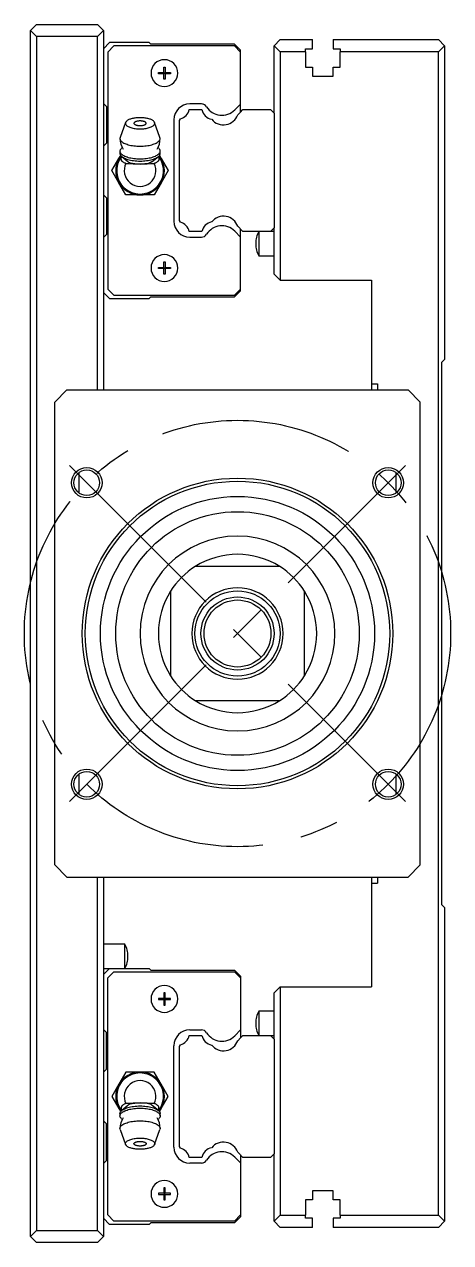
# Model space of a CAD drawing. Extents: x -15 to 745, y -361 to 120.
# Drawn here: x 674.8 to 744.8, y -100 to 100 of the extents above; entities that cross this region are included whole.
import ezdxf

# ---------------------------------------------------------------- set-up
doc = ezdxf.new("R2010")
doc.units = 0
doc.linetypes.add('CENTER', pattern=[50.8, 31.75, -6.35, 6.35, -6.35])
doc.layers.get('0').update_dxf_attribs({"linetype": 'CONTINUOUS'})
doc.layers.add('CENTER', color=1, linetype='CENTER')

msp = doc.modelspace()

# ---------------------------------------------------------------- linework, layer by layer
at = {"color": 7, "linetype": 'CONTINUOUS'}
for p, q in [((676.83, 100), (675.83, 99)), ((676.83, 100), (686.83, 100)), ((687.83, 99), (686.83, 100)), ((675.83, -99), (675.83, 99)), ((675.83, 99), (676.83, 98)), ((686.83, 98), (676.83, 98)), ((676.83, 98), (676.83, -98)), ((686.83, 98), (687.83, 99)), ((686.83, 40), (686.83, 98)), ((687.83, 99), (687.83, 40)), ((688.83, 97), (687.83, 96)), ((689.53, 96.45), (688.53, 95.45)), ((695.33, 97), (688.83, 97)), ((709.33, 96.45), (689.53, 96.45)), ((695.58, 96.75), (695.33, 97)), ((709.33, 96.75), (695.58, 96.75)), ((710.33, 95.75), (709.33, 96.75)), ((710.33, 95.45), (709.33, 96.45)), ((715.83, 96.5), (716.83, 97.5)), ((715.83, 85.4), (715.83, 96.5)), ((716.83, 95.5), (715.83, 96.5)), ((716.83, 97.5), (722.13, 97.5)), ((720.98, 96), (722.13, 96)), ((720.98, 95.5), (720.98, 96)), ((722.13, 96), (722.13, 97.5)), ((725.53, 97.5), (742.83, 97.5)), ((725.53, 97.5), (725.53, 96)), ((725.53, 96), (726.68, 96)), ((726.68, 96), (726.68, 95.5)), ((742.83, 97.5), (743.83, 96.5)), ((743.83, 96.5), (742.83, 95.5)), ((743.83, 96.5), (743.83, 45)), ((688.53, 95.45), (688.53, 56.55)), ((710.33, 95.45), (710.33, 95.75)), ((710.33, 86.92), (710.33, 95.45)), ((720.98, 95.5), (716.83, 95.5)), ((716.83, 95.5), (716.83, 58)), ((720.98, 95.5), (720.98, 93)), ((726.68, 93), (726.68, 95.5)), ((742.83, 95.5), (726.68, 95.5)), ((742.83, -95.5), (742.83, 95.5)), ((696.83, 91.9), (696.83, 92.1)), ((696.83, 92.1), (697.73, 92.1)), ((697.73, 92.1), (697.73, 93)), ((697.73, 93), (697.93, 93)), ((697.73, 92.1), (697.83, 92)), ((697.93, 92.1), (697.83, 92)), ((697.93, 93), (697.93, 92.1)), ((697.93, 92.1), (698.83, 92.1)), ((698.83, 92.1), (698.83, 91.9)), ((720.98, 93), (722.13, 93)), ((722.13, 93), (722.13, 91.5)), ((725.53, 93), (726.68, 93)), ((725.53, 91.5), (725.53, 93)), ((697.73, 91.9), (696.83, 91.9)), ((697.73, 91.9), (697.83, 92)), ((697.73, 91), (697.73, 91.9)), ((697.93, 91), (697.73, 91)), ((697.93, 91.9), (697.83, 92)), ((698.83, 91.9), (697.93, 91.9)), ((697.93, 91.9), (697.93, 91)), ((722.13, 91.5), (725.53, 91.5)), ((687.83, 87), (688.33, 86.5)), ((688.33, 86.5), (688.33, 80.5)), ((703.91, 86.93), (702, 86.93)), ((710.33, 86.92), (709.37, 85.95)), ((710.33, 85.6), (710.33, 86.92)), ((691.52, 84.02), (691.48, 83.95)), ((691.58, 84.08), (691.52, 84.02)), ((691.64, 84.14), (691.58, 84.08)), ((691.72, 84.2), (691.64, 84.14)), ((691.81, 84.25), (691.72, 84.2)), ((691.9, 84.31), (691.81, 84.25)), ((692.01, 84.36), (691.9, 84.31)), ((692.13, 84.41), (692.01, 84.36)), ((692.25, 84.45), (692.13, 84.41)), ((692.39, 84.49), (692.25, 84.45)), ((692.53, 84.53), (692.39, 84.49)), ((692.68, 84.57), (692.53, 84.53)), ((692.83, 84.6), (692.68, 84.57)), ((692.99, 84.62), (692.83, 84.6)), ((693.15, 84.64), (692.99, 84.62)), ((693.06, 84.01), (693.01, 83.98)), ((693.12, 84.03), (693.06, 84.01)), ((693.19, 84.05), (693.12, 84.03)), ((693.32, 84.66), (693.15, 84.64)), ((693.26, 84.07), (693.19, 84.05)), ((693.33, 84.09), (693.26, 84.07)), ((693.49, 84.67), (693.32, 84.66)), ((693.41, 84.11), (693.33, 84.09)), ((693.49, 84.12), (693.41, 84.11)), ((693.66, 84.68), (693.49, 84.67)), ((693.57, 84.13), (693.49, 84.12)), ((693.66, 84.14), (693.57, 84.13)), ((693.83, 84.68), (693.66, 84.68)), ((693.74, 84.14), (693.66, 84.14)), ((693.83, 84.14), (693.74, 84.14)), ((694, 84.68), (693.83, 84.68)), ((693.92, 84.14), (693.83, 84.14)), ((694, 84.14), (693.92, 84.14)), ((694.17, 84.67), (694, 84.68)), ((694.09, 84.13), (694, 84.14)), ((694.17, 84.12), (694.09, 84.13)), ((694.34, 84.66), (694.17, 84.67)), ((694.25, 84.11), (694.17, 84.12)), ((694.33, 84.09), (694.25, 84.11)), ((694.4, 84.07), (694.33, 84.09)), ((694.51, 84.64), (694.34, 84.66)), ((694.47, 84.05), (694.4, 84.07)), ((694.54, 84.03), (694.47, 84.05)), ((694.67, 84.62), (694.51, 84.64)), ((694.6, 84.01), (694.54, 84.03)), ((694.65, 83.98), (694.6, 84.01)), ((694.83, 84.6), (694.67, 84.62)), ((694.98, 84.57), (694.83, 84.6)), ((695.13, 84.53), (694.98, 84.57)), ((695.27, 84.49), (695.13, 84.53)), ((695.41, 84.45), (695.27, 84.49)), ((695.53, 84.41), (695.41, 84.45)), ((695.65, 84.36), (695.53, 84.41)), ((695.76, 84.31), (695.65, 84.36)), ((695.85, 84.25), (695.76, 84.31)), ((695.94, 84.2), (695.85, 84.25)), ((696.02, 84.14), (695.94, 84.2)), ((696.08, 84.08), (696.02, 84.14)), ((696.14, 84.02), (696.08, 84.08)), ((696.18, 83.95), (696.14, 84.02)), ((699.4, 84.33), (699.4, 67.67)), ((700.33, 84.2), (700.49, 84.48)), ((700.33, 67.8), (700.33, 84.2)), ((701.89, 86), (703.97, 86)), ((709.88, 85.15), (710.33, 85.6)), ((710.33, 85.6), (710.73, 86)), ((710.73, 86), (715.23, 86)), ((715.23, 86), (715.83, 85.4)), ((715.83, 85.4), (715.83, 66.6)), ((691.45, 83.89), (690.56, 81.44)), ((691.45, 83.89), (691.43, 83.81)), ((691.43, 83.81), (691.43, 83.73)), ((691.43, 83.73), (691.45, 83.65)), ((691.48, 83.95), (691.45, 83.89)), ((691.45, 83.65), (691.48, 83.58)), ((691.48, 83.58), (691.53, 83.5)), ((691.53, 83.5), (691.6, 83.42)), ((691.6, 83.42), (691.68, 83.35)), ((691.68, 83.35), (691.78, 83.28)), ((691.78, 83.28), (691.89, 83.22)), ((691.89, 83.22), (692.02, 83.16)), ((692.02, 83.16), (692.16, 83.1)), ((692.16, 83.1), (692.31, 83.05)), ((692.31, 83.05), (692.48, 83)), ((692.48, 83), (692.65, 82.96)), ((692.65, 82.96), (692.84, 82.92)), ((692.85, 83.83), (692.83, 83.79)), ((692.83, 83.79), (692.83, 83.76)), ((692.83, 83.76), (692.83, 83.73)), ((692.83, 83.73), (692.85, 83.69)), ((692.84, 82.92), (693.03, 82.9)), ((692.86, 83.86), (692.85, 83.83)), ((692.85, 83.69), (692.86, 83.66)), ((692.89, 83.89), (692.86, 83.86)), ((692.86, 83.66), (692.89, 83.63)), ((692.92, 83.92), (692.89, 83.89)), ((692.89, 83.63), (692.92, 83.6)), ((692.96, 83.95), (692.92, 83.92)), ((692.92, 83.6), (692.96, 83.57)), ((693.01, 83.98), (692.96, 83.95)), ((692.96, 83.57), (693.01, 83.54)), ((693.01, 83.54), (693.06, 83.51)), ((693.03, 82.9), (693.22, 82.87)), ((693.06, 83.51), (693.12, 83.49)), ((693.12, 83.49), (693.19, 83.47)), ((693.19, 83.47), (693.26, 83.45)), ((693.22, 82.87), (693.42, 82.86)), ((693.26, 83.45), (693.33, 83.43)), ((693.33, 83.43), (693.41, 83.41)), ((693.41, 83.41), (693.49, 83.4)), ((693.42, 82.86), (693.63, 82.85)), ((693.49, 83.4), (693.57, 83.39)), ((693.57, 83.39), (693.66, 83.38)), ((693.63, 82.85), (693.83, 82.84)), ((693.66, 83.38), (693.74, 83.38)), ((693.74, 83.38), (693.83, 83.38)), ((693.83, 83.38), (693.92, 83.38)), ((693.83, 82.84), (694.03, 82.85)), ((693.92, 83.38), (694, 83.38)), ((694, 83.38), (694.09, 83.39)), ((694.03, 82.85), (694.24, 82.86)), ((694.09, 83.39), (694.17, 83.4)), ((694.17, 83.4), (694.25, 83.41)), ((694.24, 82.86), (694.44, 82.87)), ((694.25, 83.41), (694.33, 83.43)), ((694.33, 83.43), (694.4, 83.45)), ((694.4, 83.45), (694.47, 83.47)), ((694.44, 82.87), (694.63, 82.9)), ((694.47, 83.47), (694.54, 83.49)), ((694.54, 83.49), (694.6, 83.51)), ((694.6, 83.51), (694.65, 83.54)), ((694.63, 82.9), (694.82, 82.92)), ((694.7, 83.95), (694.65, 83.98)), ((694.65, 83.54), (694.7, 83.57)), ((694.74, 83.92), (694.7, 83.95)), ((694.7, 83.57), (694.74, 83.6)), ((694.77, 83.89), (694.74, 83.92)), ((694.74, 83.6), (694.77, 83.63)), ((694.8, 83.86), (694.77, 83.89)), ((694.77, 83.63), (694.8, 83.66)), ((694.81, 83.83), (694.8, 83.86)), ((694.8, 83.66), (694.81, 83.69)), ((694.83, 83.79), (694.81, 83.83)), ((694.81, 83.69), (694.83, 83.73)), ((694.82, 82.92), (695.01, 82.96)), ((694.83, 83.76), (694.83, 83.79)), ((694.83, 83.73), (694.83, 83.76)), ((695.01, 82.96), (695.18, 83)), ((695.18, 83), (695.35, 83.05)), ((695.35, 83.05), (695.5, 83.1)), ((695.5, 83.1), (695.64, 83.16)), ((695.64, 83.16), (695.77, 83.22)), ((695.77, 83.22), (695.88, 83.28)), ((695.88, 83.28), (695.98, 83.35)), ((695.98, 83.35), (696.06, 83.42)), ((696.06, 83.42), (696.13, 83.5)), ((696.13, 83.5), (696.18, 83.58)), ((696.21, 83.89), (696.18, 83.95)), ((696.18, 83.58), (696.21, 83.65)), ((696.23, 83.81), (696.21, 83.89)), ((697.1, 81.44), (696.21, 83.89)), ((696.21, 83.65), (696.23, 83.73)), ((696.23, 83.73), (696.23, 83.81)), ((688.33, 80.5), (687.83, 80)), ((690.56, 81.44), (690.53, 81.27)), ((690.53, 81.27), (690.54, 81.17)), ((690.54, 81.17), (690.57, 81.07)), ((690.57, 81.07), (690.62, 80.97)), ((690.62, 80.97), (690.69, 80.88)), ((690.69, 80.88), (690.78, 80.78)), ((690.78, 80.78), (690.89, 80.69)), ((690.89, 80.69), (691.02, 80.61)), ((691.02, 80.61), (691.16, 80.52)), ((691.16, 80.52), (691.32, 80.45)), ((691.32, 80.45), (691.5, 80.37)), ((691.5, 80.37), (691.69, 80.31)), ((691.69, 80.31), (691.89, 80.24)), ((691.89, 80.24), (692.11, 80.19)), ((692.11, 80.19), (692.33, 80.14)), ((692.33, 80.14), (692.57, 80.1)), ((692.57, 80.1), (692.81, 80.07)), ((692.81, 80.07), (693.06, 80.04)), ((693.06, 80.04), (693.31, 80.02)), ((693.31, 80.02), (693.57, 80.01)), ((693.57, 80.01), (693.83, 80)), ((693.83, 80), (694.09, 80.01)), ((694.09, 80.01), (694.35, 80.02)), ((694.35, 80.02), (694.6, 80.04)), ((694.6, 80.04), (694.85, 80.07)), ((694.85, 80.07), (695.09, 80.1)), ((695.09, 80.1), (695.33, 80.14)), ((695.33, 80.14), (695.55, 80.19)), ((695.55, 80.19), (695.77, 80.24)), ((695.77, 80.24), (695.97, 80.31)), ((695.97, 80.31), (696.16, 80.37)), ((696.16, 80.37), (696.34, 80.45)), ((696.34, 80.45), (696.5, 80.52)), ((696.5, 80.52), (696.64, 80.61)), ((696.64, 80.61), (696.77, 80.69)), ((696.77, 80.69), (696.88, 80.78)), ((696.88, 80.78), (696.97, 80.88)), ((696.97, 80.88), (697.04, 80.97)), ((697.04, 80.97), (697.09, 81.07)), ((697.09, 81.07), (697.12, 81.17)), ((697.13, 81.27), (697.1, 81.44)), ((697.12, 81.17), (697.13, 81.27)), ((690.37, 78), (690.65, 78.49)), ((690.55, 79.33), (690.53, 79.26)), ((690.53, 79.26), (690.53, 79.19)), ((690.53, 79.19), (690.54, 79.09)), ((690.53, 79.19), (690.53, 78.82)), ((690.53, 78.82), (690.53, 78.75)), ((690.53, 78.75), (690.55, 78.69)), ((690.54, 79.09), (690.57, 78.99)), ((690.57, 79.39), (690.55, 79.33)), ((690.55, 78.69), (690.57, 78.62)), ((690.6, 79.46), (690.57, 79.39)), ((690.57, 78.99), (690.62, 78.9)), ((690.57, 78.62), (690.6, 78.55)), ((690.65, 79.52), (690.6, 79.46)), ((690.6, 78.55), (690.65, 78.49)), ((690.62, 78.9), (690.69, 78.8)), ((690.7, 79.59), (690.65, 79.52)), ((690.65, 78.49), (690.7, 78.42)), ((690.69, 78.8), (690.78, 78.71)), ((690.76, 79.65), (690.7, 79.59)), ((690.7, 78.42), (690.76, 78.36)), ((690.74, 77.98), (690.75, 78.05)), ((690.75, 78.05), (690.77, 78.12)), ((690.83, 79.71), (690.76, 79.65)), ((690.76, 78.36), (690.83, 78.3)), ((690.77, 78.12), (690.79, 78.2)), ((690.78, 78.71), (690.89, 78.62)), ((690.79, 78.2), (690.82, 78.27)), ((690.82, 78.27), (690.83, 78.29)), ((690.89, 79.77), (690.83, 79.71)), ((690.83, 78.3), (690.95, 78.21)), ((690.83, 78.3), (691.82, 77.46)), ((690.89, 78.62), (691.02, 78.53)), ((690.95, 78.21), (691.09, 78.12)), ((691.02, 78.53), (691.16, 78.45)), ((691.09, 78.12), (691.25, 78.03)), ((691.16, 78.45), (691.32, 78.37)), ((691.25, 78.03), (691.42, 77.96)), ((691.32, 78.37), (691.5, 78.3)), ((691.5, 78.3), (691.69, 78.23)), ((691.69, 78.23), (691.89, 78.17)), ((691.89, 78.17), (692.11, 78.11)), ((692.11, 78.11), (692.33, 78.07)), ((692.33, 78.07), (692.57, 78.02)), ((692.57, 78.02), (692.81, 77.99)), ((694.85, 77.99), (695.09, 78.02)), ((695.09, 78.02), (695.33, 78.07)), ((695.33, 78.07), (695.55, 78.11)), ((695.55, 78.11), (695.77, 78.17)), ((695.77, 78.17), (695.97, 78.23)), ((695.84, 77.46), (696.83, 78.3)), ((695.97, 78.23), (696.16, 78.3)), ((696.16, 78.3), (696.34, 78.37)), ((696.24, 77.96), (696.41, 78.03)), ((696.34, 78.37), (696.5, 78.45)), ((696.41, 78.03), (696.57, 78.12)), ((696.5, 78.45), (696.64, 78.53)), ((696.57, 78.12), (696.71, 78.21)), ((696.64, 78.53), (696.77, 78.62)), ((696.71, 78.21), (696.83, 78.3)), ((696.83, 79.71), (696.77, 79.77)), ((696.77, 78.62), (696.88, 78.71)), ((696.9, 79.65), (696.83, 79.71)), ((696.83, 78.3), (696.9, 78.36)), ((696.83, 78.29), (696.84, 78.27)), ((696.84, 78.27), (696.87, 78.2)), ((696.87, 78.2), (696.89, 78.12)), ((696.88, 78.71), (696.97, 78.8)), ((696.89, 78.12), (696.91, 78.05)), ((696.96, 79.59), (696.9, 79.65)), ((696.9, 78.36), (696.96, 78.42)), ((696.91, 78.05), (696.92, 77.98)), ((697.01, 79.52), (696.96, 79.59)), ((696.96, 78.42), (697.01, 78.49)), ((696.97, 78.8), (697.04, 78.9)), ((697.06, 79.46), (697.01, 79.52)), ((697.01, 78.49), (697.06, 78.55)), ((697.01, 78.49), (697.29, 78)), ((697.04, 78.9), (697.09, 78.99)), ((697.09, 79.39), (697.06, 79.46)), ((697.06, 78.55), (697.09, 78.62)), ((697.11, 79.33), (697.09, 79.39)), ((697.09, 78.99), (697.12, 79.09)), ((697.09, 78.62), (697.11, 78.69)), ((697.13, 79.26), (697.11, 79.33)), ((697.11, 78.69), (697.13, 78.75)), ((697.12, 79.09), (697.13, 79.19)), ((697.13, 79.19), (697.13, 79.26)), ((697.13, 78.82), (697.13, 79.19)), ((697.13, 78.75), (697.13, 78.82)), ((689.21, 76), (690.37, 78)), ((690.74, 77.91), (690.74, 77.98)), ((690.75, 77.84), (690.74, 77.91)), ((690.76, 77.78), (690.75, 77.84)), ((690.77, 77.72), (690.76, 77.78)), ((690.8, 77.66), (690.77, 77.72)), ((690.83, 77.61), (690.8, 77.66)), ((690.86, 77.55), (690.83, 77.61)), ((690.91, 77.5), (690.86, 77.55)), ((690.95, 77.46), (690.91, 77.5)), ((691.01, 77.41), (690.95, 77.46)), ((691.07, 77.36), (691.01, 77.41)), ((691.15, 77.32), (691.07, 77.36)), ((691.23, 77.28), (691.15, 77.32)), ((691.32, 77.24), (691.23, 77.28)), ((691.42, 77.21), (691.32, 77.24)), ((691.42, 77.96), (691.62, 77.88)), ((691.51, 77.18), (691.42, 77.21)), ((691.62, 77.88), (691.82, 77.82)), ((691.82, 77.82), (692.04, 77.76)), ((691.99, 77.35), (691.82, 77.46)), ((692.19, 77.27), (691.99, 77.35)), ((692.04, 77.76), (692.28, 77.71)), ((692.28, 77.71), (692.52, 77.66)), ((692.52, 77.66), (692.77, 77.63)), ((692.77, 77.63), (693.03, 77.6)), ((692.81, 77.99), (693.06, 77.96)), ((693.03, 77.6), (693.29, 77.58)), ((693.06, 77.96), (693.31, 77.94)), ((693.29, 77.58), (693.56, 77.56)), ((693.31, 77.94), (693.57, 77.93)), ((693.56, 77.56), (693.83, 77.56)), ((693.57, 77.93), (693.83, 77.93)), ((693.83, 77.93), (694.09, 77.93)), ((693.83, 77.56), (694.1, 77.56)), ((694.09, 77.93), (694.35, 77.94)), ((694.1, 77.56), (694.37, 77.58)), ((694.35, 77.94), (694.6, 77.96)), ((694.37, 77.58), (694.63, 77.6)), ((694.6, 77.96), (694.85, 77.99)), ((694.63, 77.6), (694.89, 77.63)), ((694.89, 77.63), (695.14, 77.66)), ((695.14, 77.66), (695.38, 77.71)), ((695.38, 77.71), (695.62, 77.76)), ((695.61, 77.32), (695.4, 77.25)), ((695.84, 77.46), (695.61, 77.32)), ((695.62, 77.76), (695.84, 77.82)), ((695.84, 77.82), (696.04, 77.88)), ((696.04, 77.88), (696.24, 77.96)), ((696.24, 77.21), (696.15, 77.18)), ((696.34, 77.24), (696.24, 77.21)), ((696.43, 77.28), (696.34, 77.24)), ((696.51, 77.32), (696.43, 77.28)), ((696.58, 77.36), (696.51, 77.32)), ((696.65, 77.41), (696.58, 77.36)), ((696.71, 77.46), (696.65, 77.41)), ((696.75, 77.5), (696.71, 77.46)), ((696.8, 77.55), (696.75, 77.5)), ((696.83, 77.61), (696.8, 77.55)), ((696.86, 77.66), (696.83, 77.61)), ((696.89, 77.72), (696.86, 77.66)), ((696.9, 77.78), (696.89, 77.72)), ((696.91, 77.84), (696.9, 77.78)), ((696.92, 77.91), (696.91, 77.84)), ((696.92, 77.98), (696.92, 77.91)), ((697.29, 78), (698.45, 76)), ((690.37, 74), (689.21, 76)), ((698.45, 76), (697.29, 74)), ((691.52, 72), (690.37, 74)), ((697.29, 74), (696.14, 72)), ((687.83, 72), (688.33, 71.5)), ((688.33, 71.5), (688.33, 65.5)), ((693.83, 72), (691.52, 72)), ((696.14, 72), (693.83, 72)), ((700.49, 67.52), (700.33, 67.8)), ((709.37, 66.05), (710.33, 65.08)), ((710.73, 66), (709.88, 66.85)), ((710.33, 65.08), (710.33, 66.4)), ((715.83, 66.6), (715.23, 66)), ((715.83, 59), (715.83, 66.6)), ((688.33, 65.5), (687.83, 65)), ((703.97, 66), (701.89, 66)), ((702, 65.07), (703.91, 65.07)), ((710.33, 56.55), (710.33, 65.08)), ((715.23, 66), (710.73, 66)), ((712.83, 64.06), (712.83, 63.94)), ((713.33, 66), (713.33, 62)), ((715.83, 66), (715.23, 66)), ((696.83, 60.1), (697.73, 60.1)), ((696.83, 59.9), (696.83, 60.1)), ((697.73, 60.1), (697.73, 61)), ((697.73, 61), (697.93, 61)), ((697.73, 60.1), (697.83, 60)), ((697.93, 60.1), (697.83, 60)), ((697.93, 61), (697.93, 60.1)), ((697.93, 60.1), (698.83, 60.1)), ((698.83, 60.1), (698.83, 59.9)), ((713.33, 62), (715.83, 62)), ((697.73, 59.9), (696.83, 59.9)), ((697.73, 59.9), (697.83, 60)), ((697.73, 59), (697.73, 59.9)), ((697.93, 59), (697.73, 59)), ((697.93, 59.9), (697.83, 60)), ((698.83, 59.9), (697.93, 59.9)), ((697.93, 59.9), (697.93, 59)), ((715.83, 59), (716.83, 58)), ((716.83, 58), (731.83, 58)), ((731.83, 58), (731.83, 41)), ((688.53, 56.55), (689.53, 55.55)), ((709.33, 55.55), (710.33, 56.55)), ((709.33, 55.25), (710.33, 56.25)), ((710.33, 56.25), (710.33, 56.55)), ((687.83, 56), (688.83, 55)), ((688.83, 55), (695.33, 55)), ((689.53, 55.55), (709.33, 55.55)), ((695.33, 55), (695.58, 55.25)), ((695.58, 55.25), (709.33, 55.25)), ((743.33, 44.5), (743.83, 45)), ((743.33, 44.5), (743.33, -44.5)), ((681.83, 40), (679.83, 38)), ((681.83, 40), (737.83, 40)), ((731.83, 41), (731.83, 40)), ((731.83, 41), (732.83, 41)), ((732.83, 41), (732.83, 40)), ((739.83, 38), (737.83, 40)), ((679.83, -38), (679.83, 38)), ((739.83, -38), (739.83, 38)), ((683.83, 23.06), (683.83, 26.44)), ((735.83, 26.44), (735.83, 23.06)), ((716.76, 11), (702.9, 11)), ((698.83, 6.93), (698.83, -6.93)), ((720.83, -6.93), (720.83, 6.93)), ((702.9, -11), (716.76, -11)), ((683.83, -26.44), (683.83, -23.06)), ((735.83, -23.06), (735.83, -26.44)), ((679.83, -38), (681.83, -40)), ((737.83, -40), (739.83, -38)), ((681.83, -40), (737.83, -40)), ((686.83, -98), (686.83, -40)), ((687.83, -40), (687.83, -99)), ((731.83, -40), (731.83, -41)), ((732.83, -40), (732.83, -41)), ((731.83, -41), (732.83, -41)), ((731.83, -41), (731.83, -58)), ((743.83, -45), (743.33, -44.5)), ((743.83, -45), (743.83, -96.5)), ((691.33, -51), (687.83, -51)), ((691.33, -53), (691.33, -51)), ((691.33, -55), (691.33, -53)), ((691.83, -53.06), (691.83, -52.94)), ((687.83, -55), (688.83, -55)), ((687.83, -56), (688.83, -55)), ((688.53, -56.55), (689.53, -55.55)), ((688.83, -55), (695.33, -55)), ((689.53, -55.55), (709.33, -55.55)), ((695.33, -55), (695.58, -55.25)), ((695.58, -55.25), (709.33, -55.25)), ((709.33, -55.25), (710.33, -56.25)), ((709.33, -55.55), (710.33, -56.55)), ((688.53, -95.45), (688.53, -56.55)), ((710.33, -56.25), (710.33, -56.55)), ((710.33, -56.55), (710.33, -65.08)), ((716.83, -58), (715.83, -59)), ((716.83, -58), (731.83, -58)), ((716.83, -58), (716.83, -95.5)), ((697.73, -59.9), (696.83, -59.9)), ((696.83, -59.9), (696.83, -60.1)), ((697.73, -59), (697.73, -59.9)), ((697.93, -59), (697.73, -59)), ((697.73, -59.9), (697.83, -60)), ((697.73, -60.1), (697.83, -60)), ((697.93, -59.9), (697.83, -60)), ((697.93, -60.1), (697.83, -60)), ((697.93, -59.9), (697.93, -59)), ((698.83, -59.9), (697.93, -59.9)), ((698.83, -60.1), (698.83, -59.9)), ((715.83, -66.6), (715.83, -59)), ((696.83, -60.1), (697.73, -60.1)), ((697.73, -60.1), (697.73, -61)), ((697.73, -61), (697.93, -61)), ((697.93, -60.1), (698.83, -60.1)), ((697.93, -61), (697.93, -60.1)), ((715.83, -62), (713.33, -62)), ((713.33, -62), (713.33, -66)), ((712.83, -63.94), (712.83, -64.06)), ((688.33, -65.5), (687.83, -65)), ((688.33, -71.5), (688.33, -65.5)), ((701.89, -66), (703.97, -66)), ((702, -65.07), (703.91, -65.07)), ((709.37, -66.05), (710.33, -65.08)), ((710.33, -65.08), (710.33, -66.4)), ((710.33, -66.4), (710.73, -66)), ((710.73, -66), (715.23, -66)), ((715.23, -66), (715.83, -66)), ((715.23, -66), (715.83, -66.6)), ((699.4, -84.33), (699.4, -67.67)), ((700.33, -67.8), (700.49, -67.52)), ((700.33, -84.2), (700.33, -67.8)), ((709.88, -66.85), (710.33, -66.4)), ((715.83, -66.6), (715.83, -85.4)), ((687.83, -72), (688.33, -71.5)), ((691.52, -72), (690.37, -74)), ((693.83, -72), (691.52, -72)), ((696.14, -72), (693.83, -72)), ((697.29, -74), (696.14, -72)), ((690.37, -74), (689.21, -76)), ((698.45, -76), (697.29, -74)), ((689.21, -76), (690.37, -78)), ((697.29, -78), (698.45, -76)), ((690.37, -78), (690.65, -78.49)), ((690.75, -77.85), (690.74, -77.91)), ((690.74, -77.91), (690.74, -77.98)), ((690.74, -77.98), (690.75, -78.05)), ((690.76, -77.78), (690.75, -77.85)), ((690.77, -77.72), (690.76, -77.78)), ((690.8, -77.66), (690.77, -77.72)), ((690.83, -77.61), (690.8, -77.66)), ((691.82, -77.46), (690.83, -78.3)), ((690.86, -77.55), (690.83, -77.61)), ((690.9, -77.5), (690.86, -77.55)), ((690.95, -77.46), (690.9, -77.5)), ((691.01, -77.41), (690.95, -77.46)), ((691.07, -77.36), (691.01, -77.41)), ((691.15, -77.32), (691.07, -77.36)), ((691.23, -77.28), (691.15, -77.32)), ((691.32, -77.24), (691.23, -77.28)), ((691.25, -78.03), (691.42, -77.96)), ((691.41, -77.21), (691.32, -77.24)), ((691.51, -77.18), (691.41, -77.21)), ((691.42, -77.96), (691.62, -77.88)), ((691.62, -77.88), (691.82, -77.82)), ((691.94, -77.38), (691.82, -77.46)), ((691.82, -77.82), (692.04, -77.76)), ((692.13, -77.29), (691.94, -77.38)), ((692.04, -77.76), (692.28, -77.71)), ((692.28, -77.71), (692.52, -77.66)), ((692.52, -77.66), (692.77, -77.63)), ((692.57, -78.02), (692.81, -77.99)), ((692.77, -77.63), (693.03, -77.6)), ((692.81, -77.99), (693.06, -77.96)), ((693.03, -77.6), (693.29, -77.58)), ((693.06, -77.96), (693.31, -77.94)), ((693.29, -77.58), (693.56, -77.56)), ((693.31, -77.94), (693.57, -77.93)), ((693.56, -77.56), (693.83, -77.56)), ((693.57, -77.93), (693.83, -77.93)), ((693.83, -77.56), (694.1, -77.56)), ((693.83, -77.93), (694.09, -77.93)), ((694.09, -77.93), (694.35, -77.94)), ((694.1, -77.56), (694.37, -77.58)), ((694.35, -77.94), (694.6, -77.96)), ((694.37, -77.58), (694.63, -77.6)), ((694.6, -77.96), (694.85, -77.99)), ((694.63, -77.6), (694.89, -77.63)), ((694.85, -77.99), (695.09, -78.02)), ((694.89, -77.63), (695.14, -77.66)), ((695.14, -77.66), (695.38, -77.71)), ((695.38, -77.71), (695.62, -77.76)), ((695.66, -77.34), (695.43, -77.26)), ((695.62, -77.76), (695.84, -77.82)), ((695.84, -77.46), (695.66, -77.34)), ((696.83, -78.3), (695.84, -77.46)), ((695.84, -77.82), (696.04, -77.88)), ((696.04, -77.88), (696.24, -77.96)), ((696.25, -77.21), (696.15, -77.18)), ((696.24, -77.96), (696.41, -78.03)), ((696.34, -77.24), (696.25, -77.21)), ((696.43, -77.28), (696.34, -77.24)), ((696.51, -77.32), (696.43, -77.28)), ((696.59, -77.36), (696.51, -77.32)), ((696.65, -77.41), (696.59, -77.36)), ((696.71, -77.46), (696.65, -77.41)), ((696.75, -77.5), (696.71, -77.46)), ((696.8, -77.55), (696.75, -77.5)), ((696.83, -77.61), (696.8, -77.55)), ((696.86, -77.66), (696.83, -77.61)), ((696.89, -77.72), (696.86, -77.66)), ((696.9, -77.78), (696.89, -77.72)), ((696.91, -77.84), (696.9, -77.78)), ((696.92, -77.91), (696.91, -77.84)), ((696.91, -78.05), (696.92, -77.98)), ((696.92, -77.98), (696.92, -77.91)), ((697.01, -78.49), (697.29, -78)), ((688.33, -80.5), (687.83, -80)), ((690.53, -78.75), (690.55, -78.69)), ((690.53, -78.82), (690.53, -78.75)), ((690.53, -78.82), (690.53, -79.19)), ((690.53, -79.19), (690.54, -79.09)), ((690.53, -79.26), (690.53, -79.19)), ((690.55, -79.33), (690.53, -79.26)), ((690.54, -79.09), (690.57, -78.99)), ((690.55, -78.69), (690.57, -78.62)), ((690.57, -79.39), (690.55, -79.33)), ((690.57, -78.62), (690.6, -78.55)), ((690.57, -78.99), (690.62, -78.9)), ((690.6, -79.46), (690.57, -79.39)), ((690.6, -78.55), (690.65, -78.49)), ((690.65, -79.52), (690.6, -79.46)), ((690.62, -78.9), (690.69, -78.8)), ((690.65, -78.49), (690.7, -78.42)), ((690.7, -79.59), (690.65, -79.52)), ((690.69, -78.8), (690.78, -78.71)), ((690.7, -78.42), (690.76, -78.36)), ((690.76, -79.65), (690.7, -79.59)), ((690.75, -78.05), (690.77, -78.12)), ((690.76, -78.36), (690.83, -78.3)), ((690.83, -79.71), (690.76, -79.65)), ((690.77, -78.12), (690.79, -78.2)), ((690.78, -78.71), (690.89, -78.62)), ((690.79, -78.2), (690.82, -78.27)), ((690.82, -78.27), (690.83, -78.29)), ((690.83, -78.3), (690.95, -78.21)), ((690.83, -79.71), (690.89, -79.77)), ((690.89, -78.62), (691.02, -78.53)), ((690.95, -78.21), (691.09, -78.12)), ((691.02, -78.53), (691.16, -78.45)), ((691.09, -78.12), (691.25, -78.03)), ((691.16, -78.45), (691.32, -78.37)), ((691.32, -78.37), (691.5, -78.3)), ((691.5, -78.3), (691.69, -78.23)), ((691.69, -78.23), (691.89, -78.17)), ((691.89, -78.17), (692.11, -78.11)), ((692.11, -78.11), (692.33, -78.07)), ((692.33, -78.07), (692.57, -78.02)), ((695.09, -78.02), (695.33, -78.07)), ((695.33, -78.07), (695.55, -78.11)), ((695.55, -78.11), (695.77, -78.17)), ((695.77, -78.17), (695.97, -78.23)), ((695.97, -78.23), (696.16, -78.3)), ((696.16, -78.3), (696.34, -78.37)), ((696.34, -78.37), (696.5, -78.45)), ((696.41, -78.03), (696.57, -78.12)), ((696.5, -78.45), (696.64, -78.53)), ((696.57, -78.12), (696.71, -78.21)), ((696.64, -78.53), (696.77, -78.62)), ((696.71, -78.21), (696.83, -78.3)), ((696.77, -78.62), (696.88, -78.71)), ((696.77, -79.77), (696.83, -79.71)), ((696.83, -78.29), (696.84, -78.27)), ((696.83, -78.3), (696.9, -78.36)), ((696.9, -79.65), (696.83, -79.71)), ((696.84, -78.27), (696.87, -78.2)), ((696.87, -78.2), (696.89, -78.12)), ((696.88, -78.71), (696.97, -78.8)), ((696.89, -78.12), (696.91, -78.05)), ((696.9, -78.36), (696.96, -78.42)), ((696.96, -79.59), (696.9, -79.65)), ((696.96, -78.42), (697.01, -78.49)), ((697.01, -79.52), (696.96, -79.59)), ((696.97, -78.8), (697.04, -78.9)), ((697.01, -78.49), (697.06, -78.55)), ((697.06, -79.46), (697.01, -79.52)), ((697.04, -78.9), (697.09, -78.99)), ((697.06, -78.55), (697.09, -78.62)), ((697.09, -79.39), (697.06, -79.46)), ((697.09, -78.62), (697.11, -78.69)), ((697.09, -78.99), (697.12, -79.09)), ((697.11, -79.33), (697.09, -79.39)), ((697.11, -78.69), (697.13, -78.75)), ((697.13, -79.26), (697.11, -79.33)), ((697.12, -79.09), (697.13, -79.19)), ((697.13, -78.75), (697.13, -78.82)), ((697.13, -79.19), (697.13, -78.82)), ((697.13, -79.19), (697.13, -79.26)), ((688.33, -86.5), (688.33, -80.5)), ((690.53, -81.27), (690.54, -81.17)), ((690.56, -81.44), (690.53, -81.27)), ((690.54, -81.17), (690.57, -81.07)), ((690.56, -81.44), (691.45, -83.89)), ((690.57, -81.07), (690.62, -80.97)), ((690.62, -80.97), (690.69, -80.88)), ((690.69, -80.88), (690.78, -80.78)), ((690.78, -80.78), (690.89, -80.69)), ((690.89, -80.69), (691.02, -80.61)), ((691.02, -80.61), (691.16, -80.52)), ((691.16, -80.52), (691.32, -80.45)), ((691.32, -80.45), (691.5, -80.37)), ((691.5, -80.37), (691.69, -80.31)), ((691.69, -80.31), (691.89, -80.24)), ((691.89, -80.24), (692.11, -80.19)), ((692.11, -80.19), (692.33, -80.14)), ((692.33, -80.14), (692.57, -80.1)), ((692.57, -80.1), (692.81, -80.07)), ((692.81, -80.07), (693.06, -80.04)), ((693.06, -80.04), (693.31, -80.02)), ((693.31, -80.02), (693.57, -80.01)), ((693.57, -80.01), (693.83, -80)), ((693.83, -80), (694.09, -80.01)), ((694.09, -80.01), (694.35, -80.02)), ((694.35, -80.02), (694.6, -80.04)), ((694.6, -80.04), (694.85, -80.07)), ((694.85, -80.07), (695.09, -80.1)), ((695.09, -80.1), (695.33, -80.14)), ((695.33, -80.14), (695.55, -80.19)), ((695.55, -80.19), (695.77, -80.24)), ((695.77, -80.24), (695.97, -80.31)), ((695.97, -80.31), (696.16, -80.37)), ((696.16, -80.37), (696.34, -80.45)), ((696.21, -83.89), (697.1, -81.44)), ((696.34, -80.45), (696.5, -80.52)), ((696.5, -80.52), (696.64, -80.61)), ((696.64, -80.61), (696.77, -80.69)), ((696.77, -80.69), (696.88, -80.78)), ((696.88, -80.78), (696.97, -80.88)), ((696.97, -80.88), (697.04, -80.97)), ((697.04, -80.97), (697.09, -81.07)), ((697.09, -81.07), (697.12, -81.17)), ((697.13, -81.3), (697.1, -81.44)), ((697.12, -81.17), (697.13, -81.27)), ((697.13, -81.27), (697.13, -81.3)), ((691.43, -83.73), (691.45, -83.65)), ((691.43, -83.81), (691.43, -83.73)), ((691.45, -83.89), (691.43, -83.81)), ((691.45, -83.65), (691.48, -83.58)), ((691.48, -83.95), (691.45, -83.89)), ((691.48, -83.58), (691.53, -83.5)), ((691.52, -84.02), (691.48, -83.95)), ((691.53, -83.5), (691.6, -83.42)), ((691.6, -83.42), (691.68, -83.35)), ((691.68, -83.35), (691.78, -83.28)), ((691.78, -83.28), (691.89, -83.22)), ((691.89, -83.22), (692.02, -83.16)), ((692.02, -83.16), (692.16, -83.1)), ((692.16, -83.1), (692.31, -83.05)), ((692.31, -83.05), (692.48, -83)), ((692.48, -83), (692.65, -82.96)), ((692.65, -82.96), (692.84, -82.92)), ((692.83, -83.73), (692.85, -83.69)), ((692.83, -83.76), (692.83, -83.73)), ((692.83, -83.79), (692.83, -83.76)), ((692.85, -83.83), (692.83, -83.79)), ((692.84, -82.92), (693.03, -82.9)), ((692.85, -83.69), (692.86, -83.66)), ((692.86, -83.86), (692.85, -83.83)), ((692.86, -83.66), (692.89, -83.63)), ((692.89, -83.89), (692.86, -83.86)), ((692.89, -83.63), (692.92, -83.6)), ((692.92, -83.92), (692.89, -83.89)), ((692.92, -83.6), (692.96, -83.57)), ((692.96, -83.95), (692.92, -83.92)), ((692.96, -83.57), (693.01, -83.54)), ((693.01, -83.98), (692.96, -83.95)), ((693.01, -83.54), (693.06, -83.51)), ((693.06, -84.01), (693.01, -83.98)), ((693.03, -82.9), (693.22, -82.87)), ((693.06, -83.51), (693.12, -83.49)), ((693.12, -83.49), (693.19, -83.47)), ((693.19, -83.47), (693.26, -83.45)), ((693.22, -82.87), (693.42, -82.86)), ((693.26, -83.45), (693.33, -83.43)), ((693.33, -83.43), (693.41, -83.41)), ((693.41, -83.41), (693.49, -83.4)), ((693.42, -82.86), (693.63, -82.85)), ((693.49, -83.4), (693.57, -83.39)), ((693.57, -83.39), (693.66, -83.38)), ((693.63, -82.85), (693.83, -82.84)), ((693.66, -83.38), (693.74, -83.38)), ((693.74, -83.38), (693.83, -83.38)), ((693.83, -82.84), (694.03, -82.85)), ((693.83, -83.38), (693.92, -83.38)), ((693.92, -83.38), (694, -83.38)), ((694, -83.38), (694.09, -83.39)), ((694.03, -82.85), (694.24, -82.86)), ((694.09, -83.39), (694.17, -83.4)), ((694.17, -83.4), (694.25, -83.41)), ((694.24, -82.86), (694.44, -82.87)), ((694.25, -83.41), (694.33, -83.43)), ((694.33, -83.43), (694.4, -83.45)), ((694.4, -83.45), (694.47, -83.47)), ((694.44, -82.87), (694.63, -82.9)), ((694.47, -83.47), (694.54, -83.49)), ((694.54, -83.49), (694.6, -83.51)), ((694.6, -83.51), (694.65, -83.54)), ((694.65, -83.98), (694.6, -84.01)), ((694.63, -82.9), (694.82, -82.92)), ((694.65, -83.54), (694.7, -83.57)), ((694.7, -83.95), (694.65, -83.98)), ((694.7, -83.57), (694.74, -83.6)), ((694.74, -83.92), (694.7, -83.95)), ((694.74, -83.6), (694.77, -83.63)), ((694.77, -83.89), (694.74, -83.92)), ((694.77, -83.63), (694.8, -83.66)), ((694.8, -83.86), (694.77, -83.89)), ((694.8, -83.66), (694.81, -83.69)), ((694.81, -83.83), (694.8, -83.86)), ((694.81, -83.69), (694.83, -83.73)), ((694.83, -83.79), (694.81, -83.83)), ((694.82, -82.92), (695.01, -82.96)), ((694.83, -83.73), (694.83, -83.76)), ((694.83, -83.76), (694.83, -83.79)), ((695.01, -82.96), (695.18, -83)), ((695.18, -83), (695.35, -83.05)), ((695.35, -83.05), (695.5, -83.1)), ((695.5, -83.1), (695.64, -83.16)), ((695.64, -83.16), (695.77, -83.22)), ((695.77, -83.22), (695.88, -83.28)), ((695.88, -83.28), (695.98, -83.35)), ((695.98, -83.35), (696.06, -83.42)), ((696.06, -83.42), (696.13, -83.5)), ((696.13, -83.5), (696.18, -83.58)), ((696.18, -83.95), (696.14, -84.02)), ((696.18, -83.58), (696.21, -83.65)), ((696.21, -83.89), (696.18, -83.95)), ((696.21, -83.65), (696.23, -83.73)), ((696.23, -83.81), (696.21, -83.89)), ((696.23, -83.73), (696.23, -83.81)), ((691.58, -84.08), (691.52, -84.02)), ((691.64, -84.14), (691.58, -84.08)), ((691.72, -84.2), (691.64, -84.14)), ((691.81, -84.25), (691.72, -84.2)), ((691.9, -84.31), (691.81, -84.25)), ((692.01, -84.36), (691.9, -84.31)), ((692.13, -84.41), (692.01, -84.36)), ((692.25, -84.45), (692.13, -84.41)), ((692.39, -84.49), (692.25, -84.45)), ((692.53, -84.53), (692.39, -84.49)), ((692.68, -84.57), (692.53, -84.53)), ((692.83, -84.6), (692.68, -84.57)), ((692.99, -84.62), (692.83, -84.6)), ((693.15, -84.64), (692.99, -84.62)), ((693.12, -84.03), (693.06, -84.01)), ((693.19, -84.05), (693.12, -84.03)), ((693.32, -84.66), (693.15, -84.64)), ((693.26, -84.07), (693.19, -84.05)), ((693.33, -84.09), (693.26, -84.07)), ((693.49, -84.67), (693.32, -84.66)), ((693.41, -84.11), (693.33, -84.09)), ((693.49, -84.12), (693.41, -84.11)), ((693.57, -84.13), (693.49, -84.12)), ((693.66, -84.68), (693.49, -84.67)), ((693.66, -84.14), (693.57, -84.13)), ((693.74, -84.14), (693.66, -84.14)), ((693.83, -84.68), (693.66, -84.68)), ((693.83, -84.14), (693.74, -84.14)), ((693.92, -84.14), (693.83, -84.14)), ((694, -84.68), (693.83, -84.68)), ((694, -84.14), (693.92, -84.14)), ((694.09, -84.13), (694, -84.14)), ((694.17, -84.67), (694, -84.68)), ((694.17, -84.12), (694.09, -84.13)), ((694.25, -84.11), (694.17, -84.12)), ((694.34, -84.66), (694.17, -84.67)), ((694.33, -84.09), (694.25, -84.11)), ((694.4, -84.07), (694.33, -84.09)), ((694.51, -84.64), (694.34, -84.66)), ((694.47, -84.05), (694.4, -84.07)), ((694.54, -84.03), (694.47, -84.05)), ((694.67, -84.62), (694.51, -84.64)), ((694.6, -84.01), (694.54, -84.03)), ((694.83, -84.6), (694.67, -84.62)), ((694.98, -84.57), (694.83, -84.6)), ((695.13, -84.53), (694.98, -84.57)), ((695.27, -84.49), (695.13, -84.53)), ((695.41, -84.45), (695.27, -84.49)), ((695.53, -84.41), (695.41, -84.45)), ((695.65, -84.36), (695.53, -84.41)), ((695.76, -84.31), (695.65, -84.36)), ((695.85, -84.25), (695.76, -84.31)), ((695.94, -84.2), (695.85, -84.25)), ((696.02, -84.14), (695.94, -84.2)), ((696.08, -84.08), (696.02, -84.14)), ((696.14, -84.02), (696.08, -84.08)), ((700.49, -84.48), (700.33, -84.2)), ((710.33, -86.92), (709.37, -85.95)), ((710.73, -86), (709.88, -85.15)), ((710.33, -85.6), (710.33, -86.92)), ((715.83, -85.4), (715.23, -86)), ((715.83, -96.5), (715.83, -85.4)), ((687.83, -87), (688.33, -86.5)), ((703.97, -86), (701.89, -86)), ((703.91, -86.93), (702, -86.93)), ((710.33, -86.92), (710.33, -95.45)), ((715.23, -86), (710.73, -86)), ((697.73, -91.9), (696.83, -91.9)), ((696.83, -91.9), (696.83, -92.1)), ((697.73, -91), (697.73, -91.9)), ((697.93, -91), (697.73, -91)), ((697.73, -91.9), (697.83, -92)), ((697.73, -92.1), (697.83, -92)), ((697.93, -91.9), (697.83, -92)), ((697.93, -92.1), (697.83, -92)), ((697.93, -91.9), (697.93, -91)), ((698.83, -91.9), (697.93, -91.9)), ((698.83, -92.1), (698.83, -91.9)), ((722.13, -91.5), (722.13, -93)), ((725.53, -91.5), (722.13, -91.5)), ((725.53, -93), (725.53, -91.5)), ((696.83, -92.1), (697.73, -92.1)), ((697.73, -92.1), (697.73, -93)), ((697.73, -93), (697.93, -93)), ((697.93, -92.1), (698.83, -92.1)), ((697.93, -93), (697.93, -92.1)), ((720.98, -93), (720.98, -95.5)), ((722.13, -93), (720.98, -93)), ((726.68, -93), (725.53, -93)), ((726.68, -95.5), (726.68, -93)), ((688.83, -97), (687.83, -96)), ((689.53, -96.45), (688.53, -95.45)), ((710.33, -95.45), (709.33, -96.45)), ((710.33, -95.75), (709.33, -96.75)), ((710.33, -95.45), (710.33, -95.75)), ((715.83, -96.5), (716.83, -95.5)), ((716.83, -95.5), (720.98, -95.5)), ((720.98, -96), (720.98, -95.5)), ((722.13, -96), (720.98, -96)), ((722.13, -97.5), (722.13, -96)), ((726.68, -96), (725.53, -96)), ((725.53, -96), (725.53, -97.5)), ((726.68, -95.5), (726.68, -96)), ((726.68, -95.5), (742.83, -95.5)), ((742.83, -95.5), (743.83, -96.5)), ((695.33, -97), (688.83, -97)), ((709.33, -96.45), (689.53, -96.45)), ((695.58, -96.75), (695.33, -97)), ((709.33, -96.75), (695.58, -96.75)), ((716.83, -97.5), (715.83, -96.5)), ((722.13, -97.5), (716.83, -97.5)), ((742.83, -97.5), (725.53, -97.5)), ((743.83, -96.5), (742.83, -97.5)), ((676.83, -98), (675.83, -99)), ((675.83, -99), (676.83, -100)), ((676.83, -98), (686.83, -98)), ((686.83, -100), (676.83, -100)), ((687.83, -99), (686.83, -98)), ((686.83, -100), (687.83, -99))]:
    msp.add_line(p, q, dxfattribs=at)
at = {"color": 3, "linetype": 'CONTINUOUS'}
for centre in [(685.08, 24.75), (734.58, 24.75), (685.08, -24.75), (734.58, -24.75)]:
    msp.add_circle(centre, 2.5, dxfattribs=at)
at = {"color": 7, "linetype": 'CONTINUOUS'}
for centre, radius in [((685.08, 24.75), 2.1), ((734.58, 24.75), 2.1), ((709.83, 0), 25.5), ((709.83, 0), 25), ((709.83, 0), 22.5), ((709.83, 0), 20), ((709.83, 0), 7), ((709.83, 0), 6), ((709.83, 0), 5.5), ((685.08, -24.75), 2.1), ((734.58, -24.75), 2.1)]:
    msp.add_circle(centre, radius, dxfattribs=at)
for centre, radius, start, end in [((697.83, 92), 2.2, 0, 180), ((697.83, 92), 2.2, 180, 0), ((702, 84.33), 2.6, 90, 180), ((703.91, 85.93), 1, 32.3319, 90), ((703.9, 85.9), 1.03, 33.3353, 88.9965), ((707.27, 88.05), 2.97, 212.3321, 315), ((699.85, 86.48), 2.1, 287.8944, 346.7394), ((706.01, 86.48), 2.1, 193.2606, 258.3703), ((707.53, 86), 2.5, 219.0557, 340.1637), ((693.83, 81.27), 3.3, 180.0002, 212.051), ((693.83, 81.27), 3.3, 327.9527, 359.9999), ((693.83, 76), 3.85, 142.5071, 37.4929), ((693.83, 76), 4, 142.1418, 150), ((693.83, 76), 4, 30, 37.8582), ((693.83, 76), 4, 150, 210), ((693.83, 76), 2.6, 152.9958, 27.0042), ((693.83, 101.67), 24.6, 264.5957, 275.4043), ((693.85, 85.02), 7.92, 257.8831, 281.2825), ((693.83, 76), 4, 330, 30), ((693.83, 76), 4, 210, 270), ((693.83, 76), 4, 270, 330), ((707.53, 66), 2.5, 19.8363, 140.9443), ((702, 67.67), 2.6, 180, 270), ((699.85, 65.52), 2.1, 13.2606, 72.1056), ((706.01, 65.52), 2.1, 101.6297, 166.7394), ((707.27, 63.95), 2.97, 44.9791, 147.6681), ((703.91, 66.07), 1, 270, 327.6675), ((716.83, 64.06), 4, 151.0305, 180), ((697.83, 60), 2.2, 0, 180), ((716.83, 63.94), 4, 180, 208.9695), ((697.83, 60), 2.2, 180, 0), ((709.83, 0), 16, 0, 180), ((709.83, 0), 16, 0, 180), ((709.83, 0), 13, 57.7958, 122.2042), ((709.83, 0), 13, 57.7958, 122.2042), ((709.83, 0), 13, 122.2042, 147.7958), ((709.83, 0), 13, 32.2042, 57.7958), ((709.83, 0), 13, 147.7958, 180), ((709.83, 0), 13, 147.7958, 180), ((709.83, 0), 7.5, 0, 180), ((709.83, 0), 13, 0, 32.2042), ((709.83, 0), 13, 0, 32.2042), ((709.83, 0), 16, 180, 0), ((709.83, 0), 16, 180, 0), ((709.83, 0), 13, 180, 212.2042), ((709.83, 0), 13, 180, 212.2042), ((709.83, 0), 7.5, 180, 0), ((709.83, 0), 13, 327.7958, 0), ((709.83, 0), 13, 327.7958, 0), ((709.83, 0), 13, 212.2042, 237.7958), ((709.83, 0), 13, 302.2042, 327.7958), ((709.83, 0), 13, 237.7958, 302.2042), ((709.83, 0), 13, 237.7958, 302.2042), ((687.83, -52.94), 4, 0, 28.9695), ((687.83, -53.06), 4, 331.0305, 0), ((697.83, -60), 2.2, 0, 180), ((697.83, -60), 2.2, 180, 0), ((716.83, -63.94), 4, 151.0305, 180), ((702, -67.67), 2.6, 90, 180), ((703.91, -66.07), 1, 32.3325, 90), ((707.27, -63.95), 2.97, 212.3319, 315.0209), ((716.83, -64.06), 4, 180, 208.9695), ((699.85, -65.52), 2.1, 287.8944, 346.7394), ((706.01, -65.52), 2.1, 193.2606, 258.3703), ((707.53, -66), 2.5, 219.0557, 340.1637), ((693.83, -76), 4, 30, 90), ((693.83, -76), 4, 150, 210), ((693.83, -76), 3.85, 322.5071, 217.4929), ((693.83, -76), 4, 90, 150), ((693.83, -76), 2.6, 332.9958, 207.0042), ((693.83, -76), 4, 330, 30), ((693.83, -76), 4, 210, 217.8582), ((693.83, -101.74), 24.67, 84.6125, 95.3875), ((693.86, -84.77), 7.68, 78.208, 103.0193), ((693.83, -76), 4, 322.1418, 330), ((693.83, -81.27), 3.3, 147.9527, 179.9999), ((693.83, -81.27), 3.3, 0.0002, 32.051), ((707.53, -86), 2.5, 19.8363, 140.9443), ((702, -84.33), 2.6, 180, 270), ((699.85, -86.48), 2.1, 13.2606, 72.1056), ((706.01, -86.48), 2.1, 101.6297, 166.7394), ((707.27, -88.05), 2.97, 45, 147.6679), ((703.91, -85.93), 1, 270, 327.6681), ((703.9, -85.9), 1.03, 271.0035, 326.6647), ((697.83, -92), 2.2, 0, 180), ((697.83, -92), 2.2, 180, 0)]:
    msp.add_arc(centre, radius, start, end, dxfattribs=at)
at = {"layer": 'CENTER', "color": 1, "linetype": 'CENTER'}
for p, q in [((682.25, -27.58), (737.41, 27.58)), ((682.25, 27.58), (737.41, -27.58))]:
    msp.add_line(p, q, dxfattribs=at)
msp.add_circle((709.83, 0), 35, dxfattribs=at)

doc.saveas('drawing.dxf')
